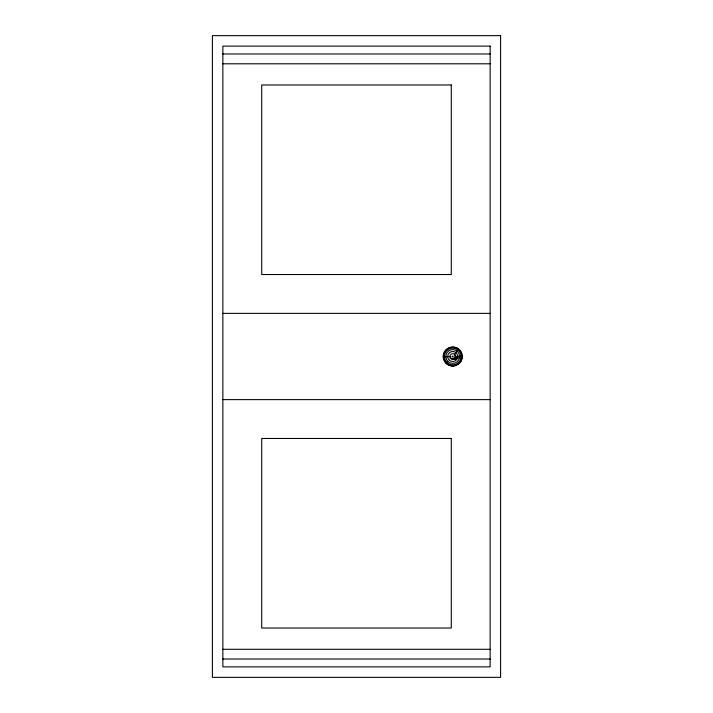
<?xml version="1.0" encoding="UTF-8"?>
<svg xmlns="http://www.w3.org/2000/svg" width="713" height="713" viewBox="0 0 713 713"><rect width="100%" height="100%" fill="white"/><g stroke="black" fill="none" stroke-linecap="round" stroke-linejoin="round"><path stroke-width="1.07" d="M443.78 359.209A9.367 9.367 0 0 1 443.379 356.803L443.691 353.648M457.675 364.459A9.367 9.367 0 0 0 461.855 358.63L462.167 355.484M457.969 349.218L454.395 354.735A2.424 2.424 0 0 1 455.161 356.42L460.848 356.242M444.636 356.758L450.322 356.58A2.424 2.424 0 0 0 455.099 357.053L461.855 358.63M222.866 53.974L490.134 53.974M222.866 63.796L490.134 63.796M222.866 313.381L490.134 313.381M222.866 399.619L490.134 399.619M222.866 649.293L490.134 649.293M222.866 659.026L490.134 659.026M455.455 365.466A9.367 9.367 0 0 1 444.787 361.438M452.247 356.384C452.933 358.3 453.709 354.967 452.247 356.384M444.315 351.99L443.441 354.325A9.554 9.554 0 0 0 451.801 366.001A9.554 9.554 0 0 0 462.282 356.197L461.881 353.737A9.554 9.554 0 0 0 444.315 351.99M454.359 357.365L453.753 358.96L455.776 359.726L456.275 358.398L454.359 357.365M500.597 35.65L212.403 35.65L212.403 677.35L500.597 677.35L500.597 35.65M490.134 46.122L222.866 46.122L222.866 666.878L490.134 666.878L490.134 46.122M451.276 84.972L261.724 84.972L261.724 274.532L451.276 274.532L451.276 84.972M451.276 438.468L261.724 438.468L261.724 628.028L451.276 628.028L451.276 438.468M446.418 363.238A9.242 9.242 0 0 0 461.739 358.603A9.242 9.242 0 0 0 450.063 347.65A9.242 9.242 0 0 0 446.418 363.238M447.033 362.587A8.342 8.342 0 0 0 460.856 358.398A8.342 8.342 0 0 0 450.322 348.514A8.342 8.342 0 0 0 447.033 362.587M448.014 361.536A6.907 6.907 0 0 0 459.457 358.069A6.907 6.907 0 0 0 450.741 349.896A6.907 6.907 0 0 0 448.014 361.536M449.297 360.172A5.027 5.027 0 0 0 457.639 357.65A5.027 5.027 0 0 0 451.284 351.687A5.027 5.027 0 0 0 449.297 360.172M450.794 358.577A2.852 2.852 0 0 0 455.518 357.151A2.852 2.852 0 0 0 451.917 353.773A2.852 2.852 0 0 0 450.794 358.577"/></g></svg>
